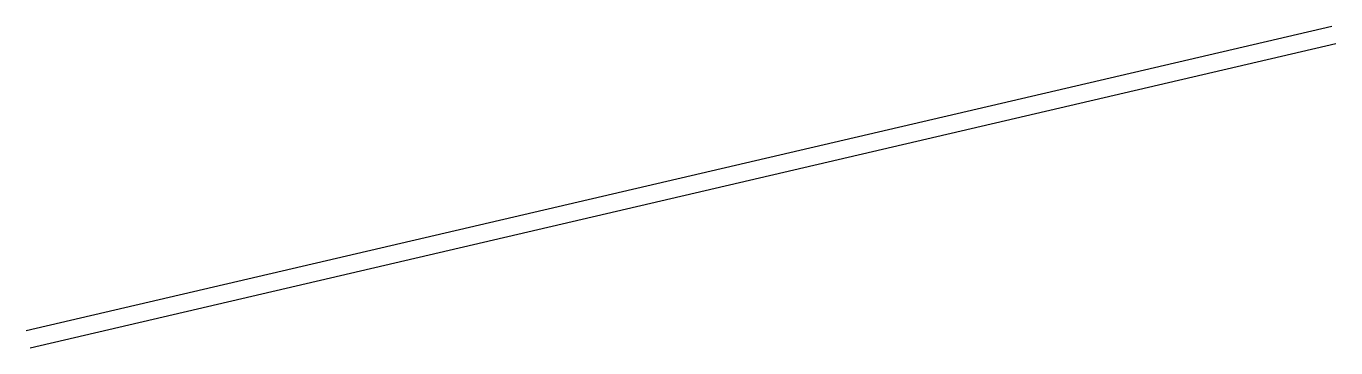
# Model space of a CAD drawing. Units: millimetres at full size, sheet at 1:100. Extents: x -19032 to 18122, y -8265 to 854.
import ezdxf

# ---------------------------------------------------------------- set-up
doc = ezdxf.new("R2010")
doc.units = ezdxf.units.MM
doc.header["$LTSCALE"] = 100
doc.layers.add('0-0', color=7, linetype='Continuous')

msp = doc.modelspace()

# ---------------------------------------------------------------- linework, layer by layer
at = {"layer": '0-0'}
for p, q in [((-19031.9, -7778.4), (18009, 854.3)), ((-18918.4, -8265.3), (18122.4, 367.3))]:
    msp.add_line(p, q, dxfattribs=at)

doc.saveas('drawing.dxf')
